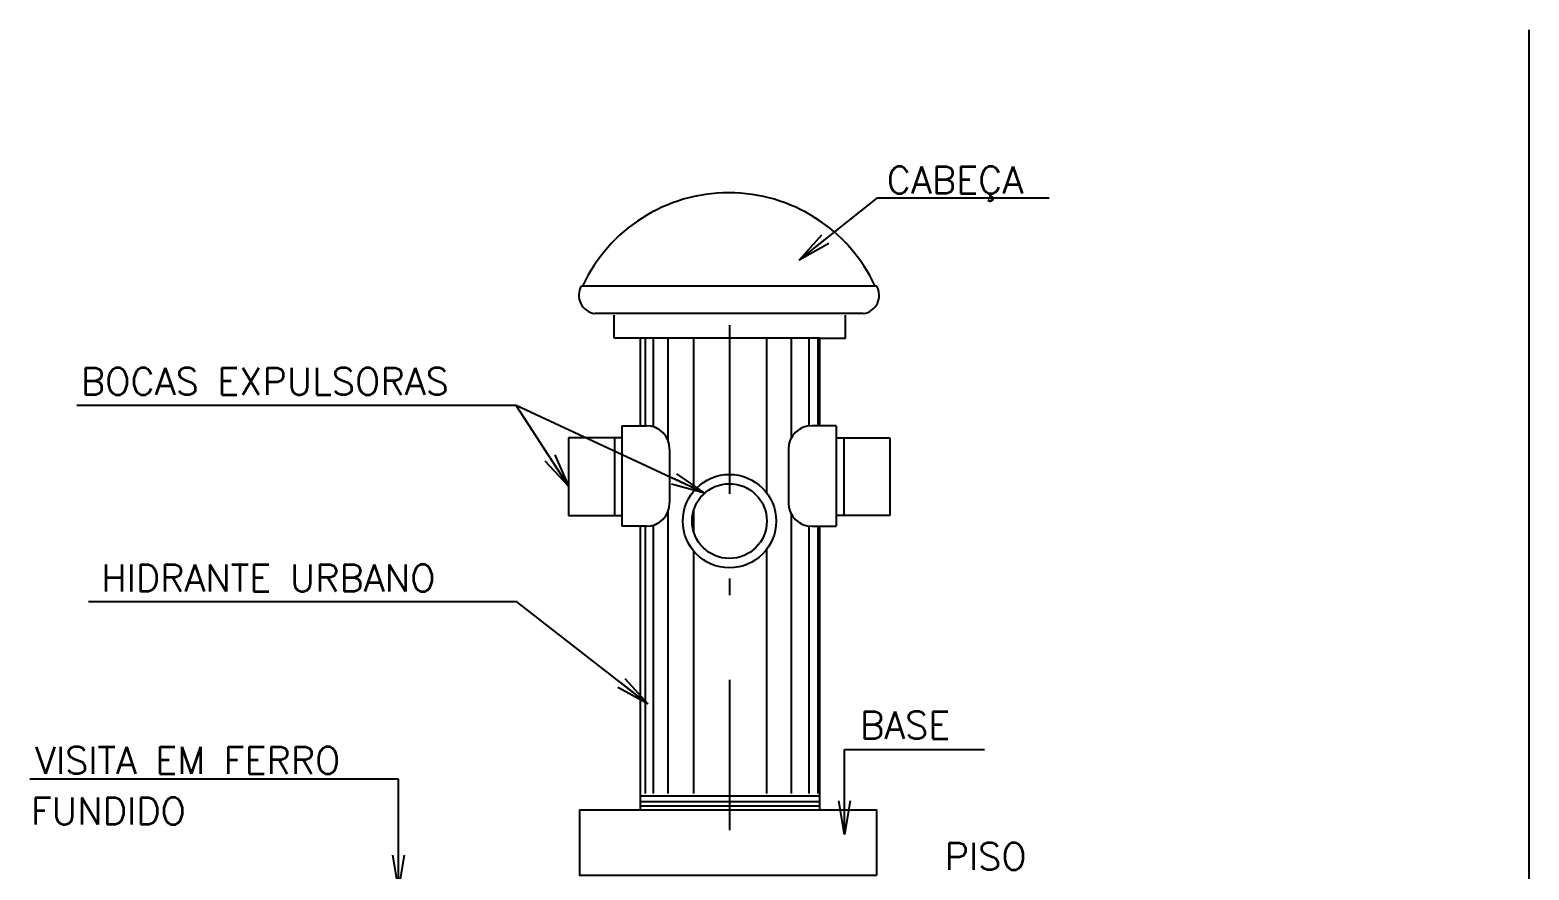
# Model space of a CAD drawing. Header units: millimetres. Extents: x 0 to 114, y 0 to 82.
# Drawn here: x 18.07 to 26.95, y 77.04 to 82.01 of the extents above; entities that cross this region are included whole.
import ezdxf

# ---------------------------------------------------------------- set-up
doc = ezdxf.new("R2010")
doc.units = ezdxf.units.MM
doc.linetypes.add('DASHDOT', pattern=[1, 0.5, -0.25, 0, -0.25])
for name, color, linetype in [('CAR-01', 252, 'Continuous'), ('DET', 2, 'Continuous'), ('DET-02', 2, 'Continuous'), ('INC-DETALHES', 7, 'Continuous'), ('INC-DETALHES-TXT', 7, 'Continuous')]:
    doc.layers.add(name, color=color, linetype=linetype)
doc.styles.add('60-50', font='romans.shx', dxfattribs={"height": 0.08})
doc.styles.add('ROMANS', font='ROMANS.SHX', dxfattribs={"height": 0.15})
doc.dimstyles.new('SETAS50', dxfattribs={"dimtxt": 0.08, "dimasz": 0.1, "dimexe": 0.15, "dimexo": 0, "dimgap": 0.1, "dimtad": 1, "dimzin": 10, "dimdsep": 46, "dimtxsty": '60-50', "dimblk1": 'OPEN', "dimblk2": 'OPEN', "dimsah": 1, "dimcen": 0, "dimclrd": 8, "dimclre": 8, "dimclrt": 7, "dimadec": 0, "dimazin": 0, "dimtfac": 1, "dimtix": 1, "dimtmove": 2, "dimatfit": 3, "dimldrblk": 'OPEN', "dimfxl": 0.15, "dimtolj": 1, "dimtzin": 6, "dimarcsym": 0})

# ---------------------------------------------------------------- blocks, each defined once
blk = doc.blocks.new('_OPEN')
at = {"color": 0, "linetype": 'ByBlock'}
for p, q in [((-1, 0.167), (0, 0)), ((0, 0), (-1, -0.167)), ((0, 0), (-1, 0))]:
    blk.add_line(p, q, dxfattribs=at)
blk = doc.blocks.new('A$C2CB33482')
at = {"layer": 'DET', "color": 7, "linetype": 'DASHDOT'}
blk.add_line((1.9752, 2.5571), (1.9752, 1.062), dxfattribs=at)
at = {"layer": 'DET', "color": 7, "linetype": 'Continuous'}
for p, q in [((1.7265, 2.2591), (1.7265, 2.5163)), ((1.7498, 2.2559), (1.7498, 2.5163)), ((1.7937, 2.2142), (1.7937, 2.5163)), ((1.8697, 2.0663), (1.8697, 2.5163)), ((2.0859, 2.0598), (2.0859, 2.5163)), ((2.159, 2.2243), (2.159, 2.5163)), ((2.2116, 2.2587), (2.2116, 2.5163)), ((2.2379, 2.2591), (2.2379, 2.5163)), ((1.7937, 1.1701), (1.7937, 2.0067)), ((1.8697, 1.9434), (1.8697, 2.0101)), ((1.7265, 1.1701), (1.7265, 1.9618)), ((1.7498, 1.1701), (1.7498, 1.965)), ((2.159, 1.1701), (2.159, 1.9967)), ((2.2116, 1.1701), (2.2116, 1.9622)), ((2.2379, 1.1701), (2.2379, 1.9618)), ((1.8697, 1.1701), (1.8697, 1.8873)), ((2.0859, 1.1701), (2.0859, 1.8938))]:
    blk.add_line(p, q, dxfattribs=at)
at = {"layer": 'DET-02', "color": 7}
for points in [[(2.2426, 2.2591), (2.2426, 2.5189), (1.7103, 2.5189), (1.7103, 2.2591)], [(1.7103, 1.9618), (1.7103, 1.1215)], [(2.2426, 1.1215), (2.2426, 1.9618)]]:
    blk.add_lwpolyline(points, dxfattribs=at)
blk.add_lwpolyline([(2.4114, 0.9285), (2.4114, 1.1215), (1.5307, 1.1215), (1.5307, 0.9285)], close=True, dxfattribs=at)
for radius in [0.1384, 0.1107]:
    blk.add_circle((1.9752, 1.9768), radius, dxfattribs=at)
for centre, radius, start, end in [((1.9732, 2.4711), 0.4779, 24.9387, 155.0613), ((1.5836, 2.6453), 0.0546, 149.9119, 262.1184), ((2.3642, 2.6453), 0.0546, 277.8816, 30.0881), ((1.7292, 2.1903), 0.0688, 0, 90), ((2.2188, 2.1903), 0.0688, 90, 180), ((1.7292, 2.0306), 0.0688, 270, 0), ((2.2188, 2.0306), 0.0688, 180, 270)]:
    blk.add_arc(centre, radius, start, end, dxfattribs=at)
at = {"layer": 'INC-DETALHES', "color": 7}
for p, q in [((2.4114, 2.6726), (1.5364, 2.6726)), ((2.3717, 2.5912), (1.5761, 2.5912)), ((1.6336, 2.5189), (1.6336, 2.5864)), ((2.3192, 2.5189), (2.3192, 2.5864)), ((1.7103, 2.5189), (1.6336, 2.5189)), ((2.2426, 2.5189), (2.3192, 2.5189)), ((1.498, 2.2238), (1.498, 1.9937)), ((1.6566, 2.2238), (1.498, 2.2238)), ((1.6341, 2.2238), (1.6341, 1.9937)), ((1.6566, 2.2591), (1.6566, 1.9618)), ((1.6566, 2.2591), (1.7292, 2.2591)), ((2.2915, 2.2591), (2.2188, 2.2591)), ((2.2915, 2.2591), (2.2915, 1.9618)), ((2.2915, 2.2238), (2.45, 2.2238)), ((2.3139, 2.2238), (2.3139, 1.9937)), ((2.45, 2.2238), (2.45, 1.9937)), ((1.798, 2.1903), (1.798, 2.0306)), ((2.15, 2.1903), (2.15, 2.0306)), ((1.498, 1.9937), (1.6566, 1.9937)), ((1.7292, 1.9618), (1.6566, 1.9618)), ((2.2188, 1.9618), (2.2915, 1.9618)), ((2.45, 1.9937), (2.2915, 1.9937)), ((2.2426, 1.1626), (1.7103, 1.1626)), ((2.2426, 1.1458), (1.7103, 1.1458)), ((2.2426, 1.1332), (1.7103, 1.1332))]:
    blk.add_line(p, q, dxfattribs=at)
at = {"layer": 'INC-DETALHES-TXT', "color": 7, "style": 'ROMANS'}
for s, p in [('CABEÇA', (2.4408, 2.9466)), ('BOCAS EXPULSORAS', (0.0532, 2.3504)), ('HIDRANTE URBANO', (0.1135, 1.7681)), ('BASE', (2.3619, 1.3327)), ('VISITA EM FERRO', (-0.0824, 1.2285)), ('FUNDIDO', (-0.0945, 1.0783)), ('PISO', (2.6123, 0.9441))]:
    blk.add_text(s, height=0.08, dxfattribs=at).set_placement(p)
at = {"layer": 'INC-DETALHES-TXT', "color": 1}
for points in [[(2.1813, 2.7495), (2.4137, 2.9344), (2.9218, 2.9344)], [(1.9016, 2.0595), (1.3432, 2.3186), (0.0419, 2.3186)], [(1.498, 2.0798), (1.3432, 2.3186)], [(1.7335, 1.4362), (1.3453, 1.7382), (0.0761, 1.7382)], [(2.3161, 1.0491), (2.3161, 1.3008), (2.7304, 1.3008)], [(0.9946, 0.888), (0.9946, 1.2125), (-0.0971, 1.2125)]]:
    blk.add_leader(points, dimstyle='SETAS50', dxfattribs=at)

msp = doc.modelspace()

# ---------------------------------------------------------------- linework, layer by layer
at = {"layer": 'CAR-01'}
msp.add_line((26.9544, 57.3), (26.9544, 82.0092), dxfattribs=at)

# ---------------------------------------------------------------- block references
at = {"layer": 'INC-DETALHES', "xscale": 2, "yscale": 2, "zscale": 2}
msp.add_blockref('A$C2CB33482', (18.2666, 75.1476), dxfattribs=at)

doc.saveas('drawing.dxf')
